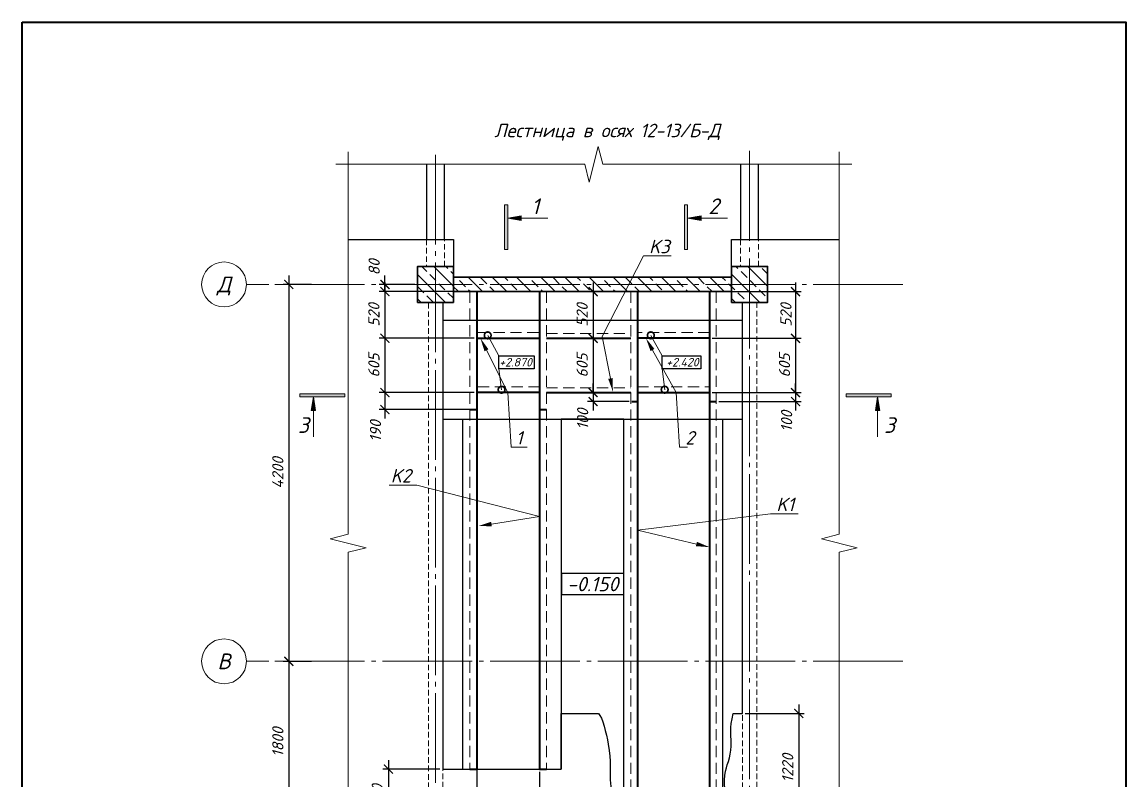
# Model space of a CAD drawing. Header units: millimetres. Extents: x -79646 to 95064, y -231229 to -58107.
# Drawn here: x -33810 to -21507, y -124216 to -115760 of the extents above; entities that cross this region are included whole.
import ezdxf
from ezdxf import colors
from ezdxf.entities.mleader import LeaderData, LeaderLine
from ezdxf.enums import TextEntityAlignment as Align
from ezdxf.math import Vec2, Vec3

# ---------------------------------------------------------------- set-up
doc = ezdxf.new("R2010")
doc.units = ezdxf.units.MM
doc.header["$PDMODE"] = 3
for name, pattern in [('GOST2.303 5', [24, 20, -1.5, 1, -1.5]), ('HIDDEN', [0.375, 0.25, -0.125]), ('HIDDEN2', [0.1875, 0.125, -0.0625])]:
    doc.linetypes.add(name, pattern=pattern)
doc.layers.get('0').update_dxf_attribs({"lineweight": 5})
doc.layers.get('Defpoints').update_dxf_attribs({"lineweight": 0})
for name, color, linetype, lineweight in [('!!!Металл', 7, 'Continuous', 15), ('#Dimensions', 7, 'Continuous', 9), ('#Выноски', 7, 'Continuous', 15), ('#Оси', 7, 'Continuous', 9), ('#Перекрытие разрез', 10, 'Continuous', 30), ('k_ Отметки', 251, 'Continuous', 9), ('Линия пунктир', 190, 'HIDDEN2', 9), ('Стены-Каркас', 7, 'Continuous', 9)]:
    doc.layers.add(name, color=color, linetype=linetype, lineweight=lineweight)
doc.layers.add('NoPrint', color=18, linetype='Continuous', plot=False)
doc.layers.add('Текст', color=7, linetype='Continuous')
doc.layers.add('Штриховка', color=252, linetype='Continuous', lineweight=5, true_color=0x696969)
doc.styles.add('ESKDW', font='eskdw.shx', dxfattribs={"oblique": 15})
doc.styles.add('STEP PR', font='isocpeui.ttf')
doc.dimstyles.new('SPDS', dxfattribs={"dimscale": 50, "dimtxt": 2.5, "dimasz": 2, "dimexe": 1.25, "dimexo": 0.625, "dimtad": 1, "dimdec": 0, "dimrnd": 0.001, "dimtxsty": 'ESKDW', "dimblk": 'ARCHTICK', "dimcen": 2.5, "dimdle": 2, "dimclrd": 256, "dimclre": 256, "dimclrt": 7, "dimadec": 0, "dimazin": 2, "dimtfac": 0.75, "dimtdec": 0, "dimtmove": 1, "dimatfit": 3, "dimfxl": 1, "dimtolj": 1, "dimarcsym": 1})
pattern_1 = [(315, (-8858.34, 975.33), (134.70384, 134.70384), []), (315, (-8858.34, 840.62), (134.70384, 134.70384), [95.25, -47.625])]

# ---------------------------------------------------------------- blocks, each defined once
blk = doc.blocks.new('*U15')
at = {"color": 0, "linetype": 'ByBlock', "lineweight": -2}
for p, q in [((17.353, 0), (17.665, 1.25)), ((17.665, 1.25), (18.29, -1.25)), ((17.353, 0), (0, 0)), ((18.29, -1.25), (18.603, 0)), ((35.956, 0), (18.603, 0))]:
    blk.add_line(p, q, dxfattribs=at)
blk = doc.blocks.new('*U17')
at = {"color": 0, "linetype": 'ByBlock', "lineweight": -2}
for p, q in [((26.641, 0), (26.954, 1.25)), ((26.954, 1.25), (27.579, -1.25)), ((26.641, 0), (0, 0)), ((27.579, -1.25), (27.891, 0)), ((54.533, 0), (27.891, 0))]:
    blk.add_line(p, q, dxfattribs=at)
blk = doc.blocks.new('*U16')
at = {"color": 0, "linetype": 'ByBlock', "lineweight": -2}
for p, q in [((26.641, 0), (26.954, 1.25)), ((26.954, 1.25), (27.579, -1.25)), ((26.641, 0), (0, 0)), ((27.579, -1.25), (27.891, 0)), ((54.533, 0), (27.891, 0))]:
    blk.add_line(p, q, dxfattribs=at)
blk = doc.blocks.new('_ArchTick')
at = {"color": 0, "linetype": 'ByBlock', "const_width": 0.15}
blk.add_lwpolyline([(-0.5, -0.5), (0.5, 0.5)], dxfattribs=at)
blk = doc.blocks.new('*D71')
at = {"layer": '#Dimensions', "lineweight": -2, "ltscale": 100, "transparency": 16777216}
for p, q in [((-28742, -123795), (-28742, -125653)), ((-29202, -124915), (-29202, -125653)), ((-29302, -125590), (-28642, -125590))]:
    blk.add_line(p, q, dxfattribs=at)
at = {"layer": 'Defpoints', "color": 0, "lineweight": 0, "ltscale": 100, "transparency": 16777216}
for p in [(-28742, -123764), (-29202, -124884), (-28742, -125590)]:
    blk.add_point(p, dxfattribs=at)
at = {"layer": '#Dimensions', "lineweight": -2, "ltscale": 100, "transparency": 16777216, "xscale": 100, "yscale": 100, "zscale": 100, "rotation": 180}
blk.add_blockref('_ArchTick', (-29202, -125590), dxfattribs=at)
at = {"layer": '#Dimensions', "lineweight": -2, "ltscale": 100, "transparency": 16777216, "xscale": 100, "yscale": 100, "zscale": 100}
blk.add_blockref('_ArchTick', (-28742, -125590), dxfattribs=at)
at = {"layer": '#Dimensions', "ltscale": 100, "transparency": 16777216, "insert": (-28972, -125468), "char_height": 125, "attachment_point": 5, "style": 'STEP PR'}
blk.add_mtext('\\A1;460', dxfattribs=at)
blk = doc.blocks.new('*D72')
at = {"layer": '#Dimensions', "lineweight": -2, "transparency": 16777216}
for p, q in [((-28742, -123795), (-28742, -125653)), ((-28042, -124115), (-28042, -125653)), ((-28842, -125590), (-27942, -125590))]:
    blk.add_line(p, q, dxfattribs=at)
at = {"layer": 'Defpoints', "color": 0, "lineweight": 0, "transparency": 16777216}
for p in [(-28742, -123764), (-28042, -124084), (-28042, -125590)]:
    blk.add_point(p, dxfattribs=at)
at = {"layer": '#Dimensions', "lineweight": -2, "transparency": 16777216, "xscale": 100, "yscale": 100, "zscale": 100, "rotation": 180}
blk.add_blockref('_ArchTick', (-28742, -125590), dxfattribs=at)
at = {"layer": '#Dimensions', "lineweight": -2, "transparency": 16777216, "xscale": 100, "yscale": 100, "zscale": 100}
blk.add_blockref('_ArchTick', (-28042, -125590), dxfattribs=at)
at = {"layer": '#Dimensions', "transparency": 16777216, "insert": (-28392, -125467), "char_height": 125, "attachment_point": 5, "style": 'STEP PR'}
blk.add_mtext('\\A1;700', dxfattribs=at)
blk = doc.blocks.new('*D75')
at = {"layer": '#Dimensions', "lineweight": -2, "transparency": 16777216}
for p, q in [((-28042, -124115), (-28042, -125653)), ((-26950, -125161), (-26950, -125653)), ((-26850, -125590), (-28142, -125590))]:
    blk.add_line(p, q, dxfattribs=at)
at = {"layer": 'Defpoints', "color": 0, "lineweight": 0, "transparency": 16777216}
for p in [(-28042, -124084), (-26950, -125129), (-28042, -125590)]:
    blk.add_point(p, dxfattribs=at)
at = {"layer": '#Dimensions', "lineweight": -2, "transparency": 16777216, "xscale": 100, "yscale": 100, "zscale": 100, "rotation": 180}
blk.add_blockref('_ArchTick', (-28042, -125590), dxfattribs=at)
at = {"layer": '#Dimensions', "lineweight": -2, "transparency": 16777216, "xscale": 100, "yscale": 100, "zscale": 100}
blk.add_blockref('_ArchTick', (-26950, -125590), dxfattribs=at)
at = {"layer": '#Dimensions', "transparency": 16777216, "insert": (-27496, -125468), "char_height": 125, "attachment_point": 5, "style": 'STEP PR'}
blk.add_mtext('\\A1;1090', dxfattribs=at)
blk = doc.blocks.new('*D76')
at = {"layer": '#Dimensions', "lineweight": -2, "transparency": 16777216}
for p, q in [((-29766, -118664), (-29766, -119384)), ((-28773, -118764), (-29829, -118764)), ((-28773, -119284), (-29829, -119284))]:
    blk.add_line(p, q, dxfattribs=at)
at = {"layer": 'Defpoints', "color": 0, "lineweight": 0, "transparency": 16777216}
for p in [(-28742, -118764), (-29766, -119284), (-28742, -119284)]:
    blk.add_point(p, dxfattribs=at)
at = {"layer": '#Dimensions', "lineweight": -2, "transparency": 16777216, "xscale": 100, "yscale": 100, "zscale": 100}
for p, rotation in [((-29766, -118764), 90), ((-29766, -119284), 270)]:
    blk.add_blockref('_ArchTick', p, dxfattribs=dict(at, rotation=rotation))
at = {"layer": '#Dimensions', "transparency": 16777216, "insert": (-29889, -119024), "char_height": 125, "attachment_point": 5, "rotation": 90, "style": 'STEP PR'}
blk.add_mtext('\\A1;520', dxfattribs=at)
blk = doc.blocks.new('*D77')
at = {"layer": '#Dimensions', "lineweight": -2, "transparency": 16777216}
for p, q in [((-29766, -119184), (-29766, -119989)), ((-28773, -119284), (-29829, -119284)), ((-28773, -119889), (-29829, -119889))]:
    blk.add_line(p, q, dxfattribs=at)
at = {"layer": 'Defpoints', "color": 0, "lineweight": 0, "transparency": 16777216}
for p in [(-28742, -119284), (-29766, -119889), (-28742, -119889)]:
    blk.add_point(p, dxfattribs=at)
at = {"layer": '#Dimensions', "lineweight": -2, "transparency": 16777216, "xscale": 100, "yscale": 100, "zscale": 100}
for p, rotation in [((-29766, -119284), 90), ((-29766, -119889), 270)]:
    blk.add_blockref('_ArchTick', p, dxfattribs=dict(at, rotation=rotation))
at = {"layer": '#Dimensions', "transparency": 16777216, "insert": (-29889, -119587), "char_height": 125, "attachment_point": 5, "rotation": 90, "style": 'STEP PR'}
blk.add_mtext('\\A1;605', dxfattribs=at)
blk = doc.blocks.new('*D78')
at = {"layer": '#Dimensions', "lineweight": -2, "transparency": 16777216}
for p, q in [((-29766, -119789), (-29766, -120178)), ((-28773, -119889), (-29829, -119889)), ((-28773, -120078), (-29829, -120078))]:
    blk.add_line(p, q, dxfattribs=at)
at = {"layer": 'Defpoints', "color": 0, "lineweight": 0, "transparency": 16777216}
for p in [(-28742, -119889), (-29766, -120078), (-28742, -120078)]:
    blk.add_point(p, dxfattribs=at)
at = {"layer": '#Dimensions', "lineweight": -2, "transparency": 16777216, "xscale": 100, "yscale": 100, "zscale": 100}
for p, rotation in [((-29766, -119889), 90), ((-29766, -120078), 270)]:
    blk.add_blockref('_ArchTick', p, dxfattribs=dict(at, rotation=rotation))
at = {"layer": '#Dimensions', "transparency": 16777216, "insert": (-29871, -120318), "char_height": 125, "attachment_point": 5, "rotation": 90, "style": 'STEP PR'}
blk.add_mtext('\\A1;190', dxfattribs=at)
blk = doc.blocks.new('*D79')
at = {"layer": '#Dimensions', "lineweight": -2, "transparency": 16777216}
for p, q in [((-25191, -118664), (-25191, -119384)), ((-26055, -118764), (-25128, -118764)), ((-26119, -119284), (-25128, -119284))]:
    blk.add_line(p, q, dxfattribs=at)
at = {"layer": 'Defpoints', "color": 0, "lineweight": 0, "transparency": 16777216}
for p in [(-26086, -118764), (-26150, -119284), (-25191, -119284)]:
    blk.add_point(p, dxfattribs=at)
at = {"layer": '#Dimensions', "lineweight": -2, "transparency": 16777216, "xscale": 100, "yscale": 100, "zscale": 100}
for p, rotation in [((-25191, -118764), 90), ((-25191, -119284), 270)]:
    blk.add_blockref('_ArchTick', p, dxfattribs=dict(at, rotation=rotation))
at = {"layer": '#Dimensions', "transparency": 16777216, "insert": (-25296, -119024), "char_height": 125, "attachment_point": 5, "rotation": 90, "style": 'STEP PR'}
blk.add_mtext('\\A1;520', dxfattribs=at)
blk = doc.blocks.new('*D80')
at = {"layer": '#Dimensions', "lineweight": -2, "transparency": 16777216}
for p, q in [((-25191, -119184), (-25191, -119989)), ((-26119, -119284), (-25128, -119284)), ((-26119, -119889), (-25128, -119889))]:
    blk.add_line(p, q, dxfattribs=at)
at = {"layer": 'Defpoints', "color": 0, "lineweight": 0, "transparency": 16777216}
for p in [(-26150, -119284), (-26150, -119889), (-25191, -119889)]:
    blk.add_point(p, dxfattribs=at)
at = {"layer": '#Dimensions', "lineweight": -2, "transparency": 16777216, "xscale": 100, "yscale": 100, "zscale": 100}
for p, rotation in [((-25191, -119284), 90), ((-25191, -119889), 270)]:
    blk.add_blockref('_ArchTick', p, dxfattribs=dict(at, rotation=rotation))
at = {"layer": '#Dimensions', "transparency": 16777216, "insert": (-25313, -119587), "char_height": 125, "attachment_point": 5, "rotation": 90, "style": 'STEP PR'}
blk.add_mtext('\\A1;605', dxfattribs=at)
blk = doc.blocks.new('*D81')
at = {"layer": '#Dimensions', "lineweight": -2, "transparency": 16777216}
for p, q in [((-25189, -119889), (-25189, -119789)), ((-26119, -119889), (-25126, -119889)), ((-25189, -119889), (-25189, -119989)), ((-26043, -119989), (-25126, -119989)), ((-25189, -119989), (-25189, -120089))]:
    blk.add_line(p, q, dxfattribs=at)
at = {"layer": 'Defpoints', "color": 0, "lineweight": 0, "transparency": 16777216}
for p in [(-26150, -119889), (-26074, -119989), (-25189, -119989)]:
    blk.add_point(p, dxfattribs=at)
at = {"layer": '#Dimensions', "lineweight": -2, "transparency": 16777216, "xscale": 100, "yscale": 100, "zscale": 100}
for p, rotation in [((-25189, -119889), 270), ((-25189, -119989), 90)]:
    blk.add_blockref('_ArchTick', p, dxfattribs=dict(at, rotation=rotation))
at = {"layer": '#Dimensions', "transparency": 16777216, "insert": (-25289, -120209), "char_height": 125, "attachment_point": 5, "rotation": 90, "style": 'STEP PR'}
blk.add_mtext('\\A1;100', dxfattribs=at)
blk = doc.blocks.new('*D82')
at = {"layer": '#Dimensions', "lineweight": -2, "transparency": 16777216}
for p, q in [((-27446, -118664), (-27446, -119384)), ((-27947, -118764), (-27383, -118764)), ((-27935, -119284), (-27383, -119284))]:
    blk.add_line(p, q, dxfattribs=at)
at = {"layer": 'Defpoints', "color": 0, "lineweight": 0, "transparency": 16777216}
for p in [(-27978, -118764), (-27966, -119284), (-27446, -119284)]:
    blk.add_point(p, dxfattribs=at)
at = {"layer": '#Dimensions', "lineweight": -2, "transparency": 16777216, "xscale": 100, "yscale": 100, "zscale": 100}
for p, rotation in [((-27446, -118764), 90), ((-27446, -119284), 270)]:
    blk.add_blockref('_ArchTick', p, dxfattribs=dict(at, rotation=rotation))
at = {"layer": '#Dimensions', "transparency": 16777216, "insert": (-27568, -119024), "char_height": 125, "attachment_point": 5, "rotation": 90, "style": 'STEP PR'}
blk.add_mtext('\\A1;520', dxfattribs=at)
blk = doc.blocks.new('*D83')
at = {"layer": '#Dimensions', "lineweight": -2, "transparency": 16777216}
for p, q in [((-27446, -119184), (-27446, -119989)), ((-27935, -119284), (-27383, -119284)), ((-27935, -119889), (-27383, -119889))]:
    blk.add_line(p, q, dxfattribs=at)
at = {"layer": 'Defpoints', "color": 0, "lineweight": 0, "transparency": 16777216}
for p in [(-27966, -119284), (-27966, -119889), (-27446, -119889)]:
    blk.add_point(p, dxfattribs=at)
at = {"layer": '#Dimensions', "lineweight": -2, "transparency": 16777216, "xscale": 100, "yscale": 100, "zscale": 100}
for p, rotation in [((-27446, -119284), 90), ((-27446, -119889), 270)]:
    blk.add_blockref('_ArchTick', p, dxfattribs=dict(at, rotation=rotation))
at = {"layer": '#Dimensions', "transparency": 16777216, "insert": (-27568, -119587), "char_height": 125, "attachment_point": 5, "rotation": 90, "style": 'STEP PR'}
blk.add_mtext('\\A1;605', dxfattribs=at)
blk = doc.blocks.new('*D84')
at = {"layer": '#Dimensions', "lineweight": -2, "transparency": 16777216}
for p, q in [((-27446, -119889), (-27446, -119789)), ((-27057, -119889), (-27508, -119889)), ((-27446, -119889), (-27446, -119989)), ((-27045, -119989), (-27508, -119989)), ((-27446, -119989), (-27446, -120089))]:
    blk.add_line(p, q, dxfattribs=at)
at = {"layer": 'Defpoints', "color": 0, "lineweight": 0, "transparency": 16777216}
for p in [(-27026, -119889), (-27446, -119989), (-27014, -119989)]:
    blk.add_point(p, dxfattribs=at)
at = {"layer": '#Dimensions', "lineweight": -2, "transparency": 16777216, "xscale": 100, "yscale": 100, "zscale": 100}
for p, rotation in [((-27446, -119889), 270), ((-27446, -119989), 90)]:
    blk.add_blockref('_ArchTick', p, dxfattribs=dict(at, rotation=rotation))
at = {"layer": '#Dimensions', "transparency": 16777216, "insert": (-27562, -120184), "char_height": 125, "attachment_point": 5, "rotation": 90, "style": 'STEP PR'}
blk.add_mtext('\\A1;100', dxfattribs=at)
blk = doc.blocks.new('*U21')
at = {"linetype": 'ByBlock', "ltscale": 100}
h = blk.add_hatch(color=256, dxfattribs=at)
h.dxf.hatch_style = 1
h.paths.add_polyline_path([(35, 1000), (-35, 1000), (-35, 0), (35, 0)])
h = blk.add_hatch(color=256, dxfattribs=at)
h.dxf.hatch_style = 1
h.paths.add_polyline_path([(335, 750), (335, 700), (335, 650), (35, 700)])
for p, q in [((-35, 1000), (35, 1000)), ((-35, 0), (-35, 1000)), ((35, 1000), (35, 0)), ((35, 700), (335, 750)), ((335, 750), (335, 700)), ((35, 700), (335, 650)), ((335, 650), (335, 700)), ((35, 0), (-35, 0))]:
    blk.add_line(p, q, dxfattribs=at)
at = {"linetype": 'ByBlock', "ltscale": 100, "extrusion": (0, 1, 0), "elevation": 700}
blk.add_lwpolyline([(-925, 0), (-335, 0)], dxfattribs=at)
at = {"ltscale": 100, "style": 'STEP PR'}
blk.add_attdef('Nv', text='', height=350, dxfattribs=at).set_placement((781, 790), align=Align.RIGHT)
blk = doc.blocks.new('*D69')
at = {"layer": '#Dimensions', "lineweight": -2, "transparency": 16777216}
for p, q in [((-30838, -118584), (-30838, -122984)), ((-30585, -118684), (-30900, -118684)), ((-30585, -122884), (-30900, -122884))]:
    blk.add_line(p, q, dxfattribs=at)
at = {"layer": 'Defpoints', "color": 0, "lineweight": 0, "transparency": 16777216}
for p in [(-30553, -118684), (-30838, -122884), (-30553, -122884)]:
    blk.add_point(p, dxfattribs=at)
at = {"layer": '#Dimensions', "lineweight": -2, "transparency": 16777216, "xscale": 100, "yscale": 100, "zscale": 100}
for p, rotation in [((-30838, -118684), 90), ((-30838, -122884), 270)]:
    blk.add_blockref('_ArchTick', p, dxfattribs=dict(at, rotation=rotation))
at = {"layer": '#Dimensions', "transparency": 16777216, "insert": (-30960, -120784), "char_height": 125, "attachment_point": 5, "rotation": 90, "style": 'STEP PR'}
blk.add_mtext('\\A1;4200', dxfattribs=at)
blk = doc.blocks.new('*D70')
at = {"layer": '#Dimensions', "lineweight": -2, "transparency": 16777216}
for p, q in [((-30838, -122784), (-30838, -124784)), ((-30585, -122884), (-30900, -122884)), ((-30585, -124684), (-30900, -124684))]:
    blk.add_line(p, q, dxfattribs=at)
at = {"layer": 'Defpoints', "color": 0, "lineweight": 0, "transparency": 16777216}
for p in [(-30553, -122884), (-30838, -124684), (-30553, -124684)]:
    blk.add_point(p, dxfattribs=at)
at = {"layer": '#Dimensions', "lineweight": -2, "transparency": 16777216, "xscale": 100, "yscale": 100, "zscale": 100}
for p, rotation in [((-30838, -122884), 90), ((-30838, -124684), 270)]:
    blk.add_blockref('_ArchTick', p, dxfattribs=dict(at, rotation=rotation))
at = {"layer": '#Dimensions', "transparency": 16777216, "insert": (-30960, -123784), "char_height": 125, "attachment_point": 5, "rotation": 90, "style": 'STEP PR'}
blk.add_mtext('\\A1;1800', dxfattribs=at)
blk = doc.blocks.new('*D86')
at = {"layer": '#Dimensions', "lineweight": -2, "transparency": 16777216}
for p, q in [((-29728, -123984), (-29728, -124784)), ((-29153, -124084), (-29791, -124084)), ((-29153, -124684), (-29791, -124684))]:
    blk.add_line(p, q, dxfattribs=at)
at = {"layer": 'Defpoints', "color": 0, "lineweight": 0, "transparency": 16777216}
for p in [(-29122, -124084), (-29728, -124684), (-29122, -124684)]:
    blk.add_point(p, dxfattribs=at)
at = {"layer": '#Dimensions', "lineweight": -2, "transparency": 16777216, "xscale": 100, "yscale": 100, "zscale": 100}
for p, rotation in [((-29728, -124084), 90), ((-29728, -124684), 270)]:
    blk.add_blockref('_ArchTick', p, dxfattribs=dict(at, rotation=rotation))
at = {"layer": '#Dimensions', "transparency": 16777216, "insert": (-29851, -124384), "char_height": 125, "attachment_point": 5, "rotation": 90, "style": 'STEP PR'}
blk.add_mtext('\\A1;600', dxfattribs=at)
blk = doc.blocks.new('*D87')
at = {"layer": '#Dimensions', "lineweight": -2, "transparency": 16777216}
for p, q in [((-25154, -123364), (-25154, -124784)), ((-25751, -123464), (-25092, -123464)), ((-25471, -124684), (-25092, -124684))]:
    blk.add_line(p, q, dxfattribs=at)
at = {"layer": 'Defpoints', "color": 0, "lineweight": 0, "transparency": 16777216}
for p in [(-25782, -123464), (-25502, -124684), (-25154, -124684)]:
    blk.add_point(p, dxfattribs=at)
at = {"layer": '#Dimensions', "lineweight": -2, "transparency": 16777216, "xscale": 100, "yscale": 100, "zscale": 100}
for p, rotation in [((-25154, -123464), 90), ((-25154, -124684), 270)]:
    blk.add_blockref('_ArchTick', p, dxfattribs=dict(at, rotation=rotation))
at = {"layer": '#Dimensions', "transparency": 16777216, "insert": (-25277, -124074), "char_height": 125, "attachment_point": 5, "rotation": 90, "style": 'STEP PR'}
blk.add_mtext('\\A1;1220', dxfattribs=at)
blk = doc.blocks.new('*U58')
at = {"ltscale": 100}
h = blk.add_hatch(color=256, dxfattribs=at)
h.dxf.hatch_style = 1
h.paths.add_polyline_path([(665, 770), (665, 700), (1665, 700), (1665, 770)])
h = blk.add_hatch(color=256, dxfattribs=at)
h.dxf.hatch_style = 1
h.paths.add_polyline_path([(1415, 400), (1365, 400), (1315, 400), (1365, 700)])
at = {"linetype": 'Continuous', "ltscale": 100}
for p, q in [((665, 770), (1665, 770)), ((1665, 770), (1665, 700)), ((1665, 700), (665, 700)), ((1365, 700), (1315, 400)), ((1365, 700), (1415, 400)), ((1315, 400), (1365, 400)), ((1415, 400), (1365, 400))]:
    blk.add_line(p, q, dxfattribs=at)
blk.add_lwpolyline([(665, 770), (665, 700)], dxfattribs=at)
at = {"linetype": 'Continuous', "ltscale": 100, "extrusion": (1, 1e-16, 0), "elevation": 1365}
blk.add_lwpolyline([(-190, 0), (400, 0)], dxfattribs=at)
at = {"ltscale": 100, "style": 'STEP PR'}
blk.add_attdef('Nh', text='', height=350, dxfattribs=at).set_placement((1799, -102), align=Align.RIGHT)
blk = doc.blocks.new('*D551')
at = {"layer": '#Dimensions', "lineweight": -2, "transparency": 16777216}
for p, q in [((-29766, -118684), (-29766, -118584)), ((-29433, -118684), (-29829, -118684)), ((-29766, -118764), (-29766, -118684)), ((-28773, -118764), (-29829, -118764)), ((-29766, -118764), (-29766, -118864))]:
    blk.add_line(p, q, dxfattribs=at)
at = {"layer": 'Defpoints', "color": 0, "lineweight": 0, "transparency": 16777216}
for p in [(-29766, -118684), (-29402, -118684), (-28742, -118764)]:
    blk.add_point(p, dxfattribs=at)
at = {"layer": '#Dimensions', "lineweight": -2, "transparency": 16777216, "xscale": 100, "yscale": 100, "zscale": 100}
for p, rotation in [((-29766, -118684), 270), ((-29766, -118764), 90)]:
    blk.add_blockref('_ArchTick', p, dxfattribs=dict(at, rotation=rotation))
at = {"layer": '#Dimensions', "transparency": 16777216, "insert": (-29886, -118493), "char_height": 125, "attachment_point": 5, "rotation": 90, "style": 'STEP PR'}
blk.add_mtext('\\A1;80', dxfattribs=at)
blk = doc.blocks.new('_DotSmall')
at = {"color": 0, "linetype": 'ByBlock', "const_width": 0.5}
blk.add_lwpolyline([(-0.0625, 0, 1), (0.0625, 0, 1)], format="xyb", close=True, dxfattribs=at)
blk = doc.blocks.new('*U216')
at = {"ltscale": 100}
h = blk.add_hatch(color=256, dxfattribs=at)
h.dxf.hatch_style = 1
h.paths.add_polyline_path([(-335, 770), (-335, 700), (665, 700), (665, 770)])
h = blk.add_hatch(color=256, dxfattribs=at)
h.dxf.hatch_style = 1
h.paths.add_polyline_path([(-85, 400), (-35, 400), (15, 400), (-35, 700)])
at = {"linetype": 'Continuous', "ltscale": 100}
for p, q in [((-335, 770), (-335, 700)), ((665, 770), (-335, 770)), ((-335, 700), (665, 700)), ((-35, 700), (-85, 400)), ((-35, 700), (15, 400)), ((-85, 400), (-35, 400)), ((15, 400), (-35, 400))]:
    blk.add_line(p, q, dxfattribs=at)
blk.add_lwpolyline([(665, 770), (665, 700)], dxfattribs=at)
at = {"linetype": 'Continuous', "ltscale": 100, "extrusion": (-1, 1e-16, 0), "elevation": 35}
blk.add_lwpolyline([(190, 0), (-400, 0)], dxfattribs=at)
at = {"ltscale": 100, "style": 'STEP PR'}
blk.add_attdef('Nh', text='', height=350, dxfattribs=at).set_placement((-192, -102), align=Align.RIGHT)

msp = doc.modelspace()

# ---------------------------------------------------------------- hatches: boundary and pattern name
at = {"layer": 'Штриховка'}
h = msp.add_hatch(dxfattribs=at)
h.set_pattern_fill('ANSI33', color=256, scale=30, angle=-90)
h.set_pattern_definition(pattern_1)
h.paths.add_polyline_path([(-29401.82216, -118883.62193), (-29001.82216, -118883.62193), (-29001.82216, -118483.62193), (-29401.82216, -118483.62193)])
h = msp.add_hatch(dxfattribs=at)
h.set_pattern_fill('ANSI33', color=256, scale=30, angle=-90)
h.set_pattern_definition(pattern_1)
h.paths.add_polyline_path([(-25901.82216, -118883.62193), (-25501.82216, -118883.62193), (-25501.82216, -118483.62193), (-25901.82216, -118483.62193)])
h = msp.add_hatch(dxfattribs=at)
h.set_pattern_fill('ANSI33', color=256, scale=30, angle=-90)
h.set_pattern_definition([(315, (-8864.34, 975.33), (134.70384, 134.70384), []), (315, (-8864.34, 840.62), (134.70384, 134.70384), [95.25, -47.625])])
h.paths.add_polyline_path([(-25907.82216, -118603.62193), (-29007.82216, -118603.62193), (-29007.82216, -118683.62193), (-25907.82216, -118683.62193)])
h.paths.add_polyline_path([(-25907.82216, -118683.62193), (-29007.82216, -118683.62193), (-29007.82216, -118763.62193), (-25907.82216, -118763.62193)])

# ---------------------------------------------------------------- linework, layer by layer
at = {"layer": '!!!Металл', "linetype": 'HIDDEN', "lineweight": 9, "ltscale": 500}
for points in [[(-28817.98624, -118763.62193), (-28817.98624, -124083.62193)], [(-27965.98624, -118763.62193), (-27965.98624, -124083.62193)], [(-27025.98624, -118763.62193), (-27025.98624, -125129.45785)], [(-26073.98624, -118763.62193), (-26073.98624, -125129.45785)], [(-28741.98624, -119220.62193), (-28041.98624, -119220.62193)], [(-27965.98624, -119231.62193), (-27025.98624, -119231.62193)], [(-26148.15032, -119220.62193), (-26949.98624, -119220.62193)], [(-28041.98624, -119826.45785), (-28741.98624, -119826.45785)], [(-26951.82216, -119826.45785), (-26149.98624, -119826.45785)], [(-27965.98624, -119837.45785), (-27025.98624, -119837.45785)]]:
    msp.add_lwpolyline(points, dxfattribs=at)
at = {"layer": '!!!Металл', "lineweight": 40}
for points in [[(-28741.98624, -118763.62193), (-28741.98624, -124083.62193)], [(-28041.98624, -118763.62193), (-28041.98624, -124083.62193)], [(-26949.98624, -118763.62193), (-26949.98624, -125129.45785)], [(-26149.98624, -118763.62193), (-26149.98624, -125129.45785)], [(-28741.98624, -119283.62193), (-28041.98624, -119283.62193)], [(-27965.98624, -119283.62193), (-27025.98624, -119283.62193)], [(-26149.98624, -119283.62193), (-26949.98624, -119283.62193)], [(-28041.98624, -119889.45785), (-28741.98624, -119889.45785)], [(-27965.98624, -119889.45785), (-27025.98624, -119889.45785)], [(-26949.98624, -119889.45785), (-26149.98624, -119889.45785)], [(-28817.98624, -120077.78601), (-28741.98624, -120077.78601)], [(-28041.98624, -120077.78601), (-27965.98624, -120077.78601)], [(-27013.98624, -119989.45785), (-26949.98624, -119989.45785)], [(-26149.98624, -119989.45785), (-26073.98624, -119989.45785)], [(-28817.98624, -124083.62193), (-28741.98624, -124083.62193)], [(-28041.98624, -124083.62193), (-27965.98624, -124083.62193)]]:
    msp.add_lwpolyline(points, dxfattribs=at)
at = {"layer": '#Dimensions'}
for points in [[(-28620.46228, -119250.92133), (-28495.13457, -119477.82955)], [(-26802.55786, -119250.92133), (-26677.23014, -119477.82955)], [(-28465.83294, -119856.75612), (-28495.13457, -119623.06591)], [(-28495.13457, -119623.06591), (-28339.45275, -119623.06591)], [(-26647.92851, -119856.75612), (-26677.23014, -119623.06591)]]:
    msp.add_lwpolyline(points, dxfattribs=at)
at = {"layer": '#Оси', "linetype": 'GOST2.303 5', "ltscale": 50}
for points in [[(-29201.82216, -117238.4855), (-29201.82216, -126413.8332)], [(-25701.82216, -117196.37687), (-25701.82216, -126143.16115), (-25701.82216, -126413.8332)], [(-23992.0156, -118683.62193), (-31059.59517, -118683.62193), (-31309.59517, -118683.62193)], [(-23992.0156, -122883.62193), (-31059.59517, -122883.62193), (-31309.59517, -122883.62193)]]:
    msp.add_lwpolyline(points, dxfattribs=at)
at = {"layer": '#Оси', "linetype": 'Continuous', "ltscale": 50}
for centre in [(-31559.59517, -118683.62193), (-31559.59517, -122883.62193)]:
    msp.add_circle(centre, 250, dxfattribs=at)
at = {"layer": '#Перекрытие разрез'}
for points in [[(-29301.82216, -117344.96046), (-29301.82216, -118183.62193), (-29101.82216, -118183.62193), (-29101.82216, -117344.96046)], [(-25801.82216, -117344.96046), (-25801.82216, -118183.62193), (-25601.82216, -118183.62193), (-25601.82216, -117344.96046)], [(-30174.85453, -118183.62193), (-29001.82216, -118183.62193), (-29001.82216, -118883.62193), (-29121.82216, -118883.62193), (-29121.82216, -124083.62193), (-27801.82216, -124083.62193), (-27801.82216, -123463.62193), (-27385.31032, -123463.62193)], [(-25883.6704, -123463.62193), (-25781.82216, -123463.62193), (-25781.82216, -118883.62193), (-25901.82216, -118883.62193), (-25901.82216, -118183.62193), (-24701.90987, -118183.62193)]]:
    msp.add_lwpolyline(points, dxfattribs=at)
msp.add_open_spline([(-27385.31032, -123463.62193), (-27342.49553, -123508.76081), (-27232.99873, -123944.20137), (-27276.7669, -124211.72826), (-27190.82983, -124507.38497), (-27235.53845, -124817.81129), (-27218.30845, -125120.02153), (-26974.39231, -125365.88326), (-26577.15598, -125411.43179), (-26246.8626, -125344.00904), (-26057.75516, -125239.84352), (-25994.07435, -125068.55765), (-25992.00191, -124823.77783), (-25927.55819, -124487.85737), (-26022.84836, -124154.72834), (-25874.06423, -123871.31029), (-25925.23387, -123634.48853), (-25883.6704, -123463.62193)], degree=3, knots=[0, 0, 0, 0, 178.9223772614, 457.5855544094, 742.6944671624, 1092.8530840671, 1411.4386915091, 1608.0055227689, 2128.4295340187, 2552.2020935246, 2688.5168235994, 2802.7375609098, 3094.2484773494, 3458.4832690924, 3812.6591522796, 4058.0988949035, 4174.1862495247, 4174.1862495247, 4174.1862495247, 4174.1862495247], dxfattribs=at)
at = {"color": 3, "lineweight": 40}
msp.add_lwpolyline([(-33810.29108, -115760.20376), (-21507.02133, -115760.20376), (-21507.02133, -129506.09039), (-33810.29108, -129506.09039)], close=True, dxfattribs=at)
at = {"layer": 'NoPrint', "color": 4}
for points in [[(-29121.82216, -119083.62193), (-25781.82216, -119083.62193)], [(-29121.82216, -120183.62193), (-25781.82216, -120183.62193)], [(-28901.82216, -120183.62193), (-28901.82216, -124083.62193)], [(-27101.82216, -124983.62193), (-27101.82216, -120183.62193), (-27801.82216, -120183.62193), (-27801.82216, -124083.62193)], [(-26001.82216, -120183.62193), (-26001.82216, -124983.62193), (-27099.82216, -124983.62193)]]:
    msp.add_lwpolyline(points, dxfattribs=at)
at = {"layer": 'Линия пунктир', "ltscale": 500}
for points in [[(-29301.82216, -118483.62193), (-29101.82216, -118483.62193), (-29101.82216, -118183.62193), (-29301.82216, -118183.62193)], [(-25801.82216, -118483.62193), (-25601.82216, -118483.62193), (-25601.82216, -118183.62193), (-25801.82216, -118183.62193)], [(-29281.82216, -118883.62193), (-29121.82216, -118883.62193), (-29121.82216, -124483.62193), (-29281.82216, -124483.62193)], [(-25781.82216, -118883.62193), (-25621.82216, -118883.62193), (-25621.82216, -124483.62193), (-25781.82216, -124483.62193)]]:
    msp.add_lwpolyline(points, close=True, dxfattribs=at)
at = {"layer": 'Стены-Каркас', "lineweight": 35, "ltscale": 500}
for points in [[(-29401.82216, -118883.62193), (-29001.82216, -118883.62193), (-29001.82216, -118483.62193), (-29401.82216, -118483.62193)], [(-25901.82216, -118883.62193), (-25501.82216, -118883.62193), (-25501.82216, -118483.62193), (-25901.82216, -118483.62193)], [(-29001.82216, -118763.62193), (-25901.82216, -118763.62193), (-25901.82216, -118603.62193), (-29001.82216, -118603.62193)]]:
    msp.add_lwpolyline(points, close=True, dxfattribs=at)
at = {"layer": 'Текст'}
for points in [[(-28495.13457, -119477.82955), (-28103.57004, -119477.82955), (-28103.57004, -119623.06591), (-28495.13457, -119623.06591), (-28495.13457, -119477.82955)], [(-26677.23014, -119477.82955), (-26243.8297, -119477.82955), (-26243.8297, -119623.06591), (-26677.23014, -119623.06591), (-26677.23014, -119477.82955)], [(-27794.19218, -121903.0308), (-27105.46491, -121903.0308), (-27105.46491, -122143.0308), (-27794.19218, -122143.0308), (-27794.19218, -121903.0308)]]:
    msp.add_lwpolyline(points, dxfattribs=at)

# ---------------------------------------------------------------- block references
at = {"layer": '#Dimensions', "xscale": 149.9999999999999, "yscale": 149.9999999999999, "zscale": 149.9999999999999, "rotation": 245.6845268716014}
for p in [(-28620.46228, -119250.92133), (-26802.55786, -119250.92133), (-28465.83294, -119856.75612), (-26647.92851, -119856.75612)]:
    msp.add_blockref('_DotSmall', p, dxfattribs=at)
at = {"xscale": -160, "yscale": 160, "zscale": 160, "rotation": 90}
for name, p in [('*U17', (-30174.85453, -117204.96046)), ('*U16', (-24701.90987, -117204.96046))]:
    msp.add_blockref(name, p, dxfattribs=at)
at = {"xscale": -160, "yscale": 160, "zscale": 160}
msp.add_blockref('*U15', (-24561.90987, -117344.96046), dxfattribs=at)
ref = msp.add_blockref('*U21', (-28414.37117, -118295.30723), dxfattribs=dict(xscale=0.5, yscale=0.5, zscale=0.5))
ref.add_attrib('Nv', '1', dxfattribs={"ltscale": 100, "height": 175, "style": 'STEP PR'}).set_placement((-28046.06068, -117900.30054), align=Align.RIGHT)
ref = msp.add_blockref('*U21', (-26410.33145, -118295.30723), dxfattribs=dict(xscale=0.5, yscale=0.5, zscale=0.5))
ref.add_attrib('Nv', '2', dxfattribs={"ltscale": 100, "height": 175, "style": 'STEP PR'}).set_placement((-26042.02095, -117900.30054), align=Align.RIGHT)
ref = msp.add_blockref('*U216', (-30545.58847, -120287.60246), dxfattribs=dict(xscale=0.5, yscale=0.5, zscale=0.5))
ref.add_attrib('Nh', '3', dxfattribs={"ltscale": 100, "height": 175, "style": 'STEP PR'}).set_placement((-30613.15616, -120338.51952), align=Align.RIGHT)
ref = msp.add_blockref('*U58', (-24957.19068, -120287.60246), dxfattribs=dict(xscale=0.5, yscale=0.5, zscale=0.5))
ref.add_attrib('Nh', '3', dxfattribs={"ltscale": 100, "height": 175, "style": 'STEP PR'}).set_placement((-24079.71769, -120338.51952), align=Align.RIGHT)

# ---------------------------------------------------------------- texts
at = {"layer": '#Оси', "linetype": 'Continuous', "ltscale": 50, "style": 'STEP PR'}
for s, p in [('Д', (-31559.59517, -118683.62193)), ('В', (-31559.59517, -122883.62193))]:
    msp.add_text(s, height=175, dxfattribs=at).set_placement(p, align=Align.MIDDLE_CENTER)
at = {"layer": 'k_ Отметки', "linetype": 'ByBlock', "insert": (-27290.52285, -117083.8867), "char_height": 150, "width": 4415.3317428, "attachment_point": 8, "style": 'STEP PR'}
msp.add_mtext('{\\fISOCPEUR|b1|i1|c204|p34;Лестница в ос\\T0.95;я\\T1;х\\T0.95; 12-13\\T1;/\\T0.95;Б-Д}', dxfattribs=at)
at = {"layer": 'Текст', "style": 'STEP PR'}
for s, height, p in [('+2.870', 96, (-28310.18823, -119550.44773)), ('+2.420', 96, (-26450.44788, -119550.44773)), ('-0.150', 160, (-27449.82855, -122023.0308))]:
    msp.add_text(s, height=height, dxfattribs=at).set_placement(p, align=Align.MIDDLE_CENTER)

# ---------------------------------------------------------------- dimensions: what is measured, and where the dimension line sits
at = {"layer": '#Dimensions'}
for base, p1, p2, picture, middle in [((-29766.3363, -118683.62193), (-28741.98624, -118763.62193), (-29401.82216, -118683.62193), '*D551', (-29763.2638, -118493.34407)), ((-29766.3363, -119283.62193), (-28741.98624, -118763.62193), (-28741.98624, -119283.62193), '*D76', (-29766.3363, -119023.62193)), ((-27445.82216, -119283.62193), (-27977.98624, -118763.62193), (-27965.98624, -119283.62193), '*D82', (-27445.82216, -119023.62193)), ((-25190.74883, -119283.62193), (-26085.98624, -118763.62193), (-26149.98624, -119283.62193), '*D79', (-25173.31735, -119023.62193)), ((-29766.3363, -120077.78601), (-28741.98624, -119889.45785), (-28741.98624, -120077.78601), '*D78', (-29748.86315, -120317.78963)), ((-27445.82216, -119989.45785), (-27025.98624, -119889.45785), (-27013.98624, -119989.45785), '*D84', (-27439.4855, -120183.62193)), ((-25188.91291, -119989.45785), (-26149.98624, -119889.45785), (-26073.98624, -119989.45785), '*D81', (-25166.51371, -120209.08158))]:
    dim = msp.add_linear_dim(base=base, p1=p1, p2=p2, angle=90, dimstyle='SPDS', override={"dimgap": 1.2, "dimrnd": 5, "dimtxsty": 'STEP PR', "dimblk1": 'ArchTick', "dimblk2": 'ArchTick', "dimsah": 1, "dimclrt": 256}, dxfattribs=at)
    dim.commit()
    dim.dimension.update_dxf_attribs({"geometry": picture, "text_midpoint": middle, "dimtype": 160})
for base, p1, p2, picture, middle in [((-30837.91881, -122883.62193), (-30553.26167, -118683.62193), (-30553.26167, -122883.62193), '*D69', (-30960.41881, -120783.62193)), ((-29766.3363, -119889.45785), (-28741.98624, -119283.62193), (-28741.98624, -119889.45785), '*D77', (-29888.8363, -119586.53989)), ((-27445.82216, -119889.45785), (-27965.98624, -119283.62193), (-27965.98624, -119889.45785), '*D83', (-27568.32216, -119586.53989)), ((-25190.74883, -119889.45785), (-26149.98624, -119283.62193), (-26149.98624, -119889.45785), '*D80', (-25313.24883, -119586.53989)), ((-30837.91881, -124683.62193), (-30553.26167, -122883.62193), (-30553.26167, -124683.62193), '*D70', (-30960.41881, -123783.62193)), ((-25154.00232, -124683.62193), (-25781.82216, -123463.62193), (-25501.82216, -124683.62193), '*D87', (-25276.50232, -124073.62193)), ((-29728.07982, -124683.62193), (-29121.82216, -124083.62193), (-29121.82216, -124683.62193), '*D86', (-29850.57982, -124383.62193))]:
    dim = msp.add_linear_dim(base=base, p1=p1, p2=p2, angle=90, dimstyle='SPDS', override={"dimgap": 1.2, "dimrnd": 5, "dimtxsty": 'STEP PR', "dimblk1": 'ArchTick', "dimblk2": 'ArchTick', "dimsah": 1, "dimclrt": 256}, dxfattribs=at)
    dim.commit()
    dim.dimension.update_dxf_attribs({"geometry": picture, "text_midpoint": middle})
at = {"layer": '#Dimensions', "ltscale": 100}
dim = msp.add_linear_dim(base=(-28741.98624, -125590.43359), p1=(-29201.82216, -124883.62193), p2=(-28741.98624, -123763.62193), dimstyle='SPDS', override={"dimgap": 1.2, "dimrnd": 5, "dimtxsty": 'STEP PR', "dimblk1": 'ArchTick', "dimblk2": 'ArchTick', "dimsah": 1, "dimclrt": 256}, dxfattribs=at)
dim.commit()
dim.dimension.update_dxf_attribs({"geometry": '*D71', "text_midpoint": (-28971.9042, -125467.93359)})
at = {"layer": '#Dimensions'}
for p1, picture, middle in [((-28741.98624, -123763.62193), '*D72', (-28391.98624, -125467.12867)), ((-26949.98624, -125129.45785), '*D75', (-27495.98624, -125467.93359))]:
    dim = msp.add_linear_dim(base=(-28041.98624, -125590.43359), p1=p1, p2=(-28041.98624, -124083.62193), dimstyle='SPDS', override={"dimgap": 1.2, "dimrnd": 5, "dimtxsty": 'STEP PR', "dimblk1": 'ArchTick', "dimblk2": 'ArchTick', "dimsah": 1, "dimclrt": 256}, dxfattribs=at)
    dim.commit()
    dim.dimension.update_dxf_attribs({"geometry": picture, "text_midpoint": middle})

# ---------------------------------------------------------------- leaders
at = {"layer": '#Выноски'}
ml = msp.add_multileader_mtext('Standard', dxfattribs=at)
ml.set_content('\\A1;K3', color=256, style='STEP PR')
ml.set_leader_properties(color=256, linetype='ByLayer', lineweight=-1)
ml.build(insert=Vec2(0, 0))
ml.multileader.update_dxf_attribs({"text_left_attachment_type": 6, "text_right_attachment_type": 6, "dogleg_length": 0, "arrow_head_size": 150, "scale": 0.5})
ctx = ml.context
ctx.base_point, ctx.scale, ctx.char_height, ctx.arrow_head_size, ctx.landing_gap_size, ctx.plane_origin = Vec3(-26884.59692, -118366.30718), 0.5, 150, 150, 62.5, Vec3(817.03202, -142669.77282)
ctx.left_attachment, ctx.right_attachment, ctx.text_align_type = 6, 6, 1
notes = []
notes.append((ctx, [(0, (1, 1, 0), (-26884.59692, -118366.30718), (1, 0), 0, [(0, [(-27224.84356, -119878.74743), (-27342.88441, -119262.87717)], 0, [])])]))
ctx.mtext.insert, ctx.mtext.rotation, ctx.mtext.alignment, ctx.mtext.flow_direction = Vec3(-26706.75601, -118186.30718), 6.2831853072, 2, 5
ml = msp.add_multileader_mtext('Standard', dxfattribs=at)
ml.set_content('\\A1;1', color=256, style='STEP PR')
ml.set_leader_properties(color=256, linetype='ByLayer', lineweight=-1)
ml.build(insert=Vec2(0, 0))
ml.multileader.update_dxf_attribs({"text_left_attachment_type": 6, "text_right_attachment_type": 6, "dogleg_length": 0, "arrow_head_size": 150, "scale": 0.5})
ctx = ml.context
ctx.base_point, ctx.scale, ctx.char_height, ctx.arrow_head_size, ctx.landing_gap_size, ctx.plane_origin = Vec3(-28358.85634, -120498.10859), 0.5, 150, 150, 62.5, Vec3(-830.84655, -144655.17686)
ctx.left_attachment, ctx.right_attachment, ctx.text_align_type = 6, 6, 1
notes.append((ctx, [(0, (1, 1, 0), (-28358.85634, -120498.10859), (1, 0), 0, [(2, [(-28701.61986, -119283.62193), (-28396.36531, -119889.45785)], 0, [])])]))
ctx.mtext.insert, ctx.mtext.rotation, ctx.mtext.alignment, ctx.mtext.flow_direction = Vec3(-28269.14043, -120318.10859), 6.2831853072, 2, 5
ml = msp.add_multileader_mtext('Standard', dxfattribs=at)
ml.set_content('\\A1;2', color=256, style='STEP PR')
ml.set_leader_properties(color=256, linetype='ByLayer', lineweight=-1)
ml.build(insert=Vec2(0, 0))
ml.multileader.update_dxf_attribs({"text_left_attachment_type": 6, "text_right_attachment_type": 6, "dogleg_length": 0, "arrow_head_size": 150, "scale": 0.5})
ctx = ml.context
ctx.base_point, ctx.scale, ctx.char_height, ctx.arrow_head_size, ctx.landing_gap_size, ctx.plane_origin = Vec3(-26481.83066, -120498.10859), 0.5, 150, 150, 62.5, Vec3(1020.17913, -144655.17686)
ctx.left_attachment, ctx.right_attachment, ctx.text_align_type = 6, 6, 1
notes.append((ctx, [(0, (1, 1, 0), (-26481.83066, -120498.10859), (1, 0), 0, [(2, [(-26856.59418, -119283.62193), (-26519.33962, -119889.45785)], 0, [])])]))
ctx.mtext.insert, ctx.mtext.rotation, ctx.mtext.width, ctx.mtext.alignment, ctx.mtext.flow_direction = Vec3(-26366.09202, -120318.10859), 6.2831853072, 54.4318182, 2, 5
ml = msp.add_multileader_mtext('Standard', dxfattribs=at)
ml.set_content('\\A1;K2', color=256, style='STEP PR')
ml.set_leader_properties(color=256, linetype='ByLayer', lineweight=-1)
ml.build(insert=Vec2(0, 0))
ml.multileader.update_dxf_attribs({"text_left_attachment_type": 6, "text_right_attachment_type": 6, "dogleg_length": 0, "arrow_head_size": 150, "scale": 0.5})
ctx = ml.context
ctx.base_point, ctx.scale, ctx.char_height, ctx.arrow_head_size, ctx.landing_gap_size, ctx.plane_origin = Vec3(-29765.05754, -120920.99814), 0.5, 150, 150, 62.5, Vec3(-1561.38399, -143194.98821)
ctx.left_attachment, ctx.right_attachment, ctx.text_align_type = 6, 6, 1
notes.append((ctx, [(1, (1, 1, 0), (-29409.26209, -120920.99814), (-1, 0), 0, [(0, [(-28726.98624, -121376.93405), (-28041.98624, -121268.15382)], 0, [])])]))
ctx.mtext.insert, ctx.mtext.rotation, ctx.mtext.alignment, ctx.mtext.flow_direction = Vec3(-29587.15981, -120740.99814), 6.2831853072, 2, 5
ml = msp.add_multileader_mtext('Standard', dxfattribs=at)
ml.set_content('\\A1;K1', color=256, style='STEP PR')
ml.set_leader_properties(color=256, linetype='ByLayer', lineweight=-1)
ml.build(insert=Vec2(0, 0))
ml.multileader.update_dxf_attribs({"text_left_attachment_type": 6, "text_right_attachment_type": 6, "dogleg_length": 0, "arrow_head_size": 150, "scale": 0.5})
ctx = ml.context
ctx.base_point, ctx.scale, ctx.char_height, ctx.arrow_head_size, ctx.landing_gap_size, ctx.plane_origin = Vec3(-25469.4026, -121240.18823), 0.5, 150, 150, 62.5, Vec3(2611.64838, -143429.07296)
ctx.left_attachment, ctx.right_attachment, ctx.text_align_type = 6, 6, 1
notes.append((ctx, [(0, (1, 1, 0), (-25469.4026, -121240.18823), (1, 0), 0, [(0, [(-26148.15032, -121611.0188), (-26949.98624, -121420.91093)], 0, [])])]))
ctx.mtext.insert, ctx.mtext.rotation, ctx.mtext.alignment, ctx.mtext.flow_direction = Vec3(-25303.66396, -121060.18823), 6.2831853072, 2, 5
for ctx, leaders in notes:
    for number, flags, end, landing, length, lines in leaders:
        leader = LeaderData()
        leader.index, (leader.has_last_leader_line, leader.has_dogleg_vector, leader.attachment_direction) = number, flags
        leader.last_leader_point, leader.dogleg_vector, leader.dogleg_length = Vec3(end), Vec3(landing), length
        for number, points, colour, breaks in lines:
            line = LeaderLine()
            line.index, line.vertices, line.color, line.breaks = number, Vec3.list(points), colors.encode_raw_color(colour), breaks
            leader.lines.append(line)
        ctx.leaders.append(leader)

doc.saveas('drawing.dxf')
